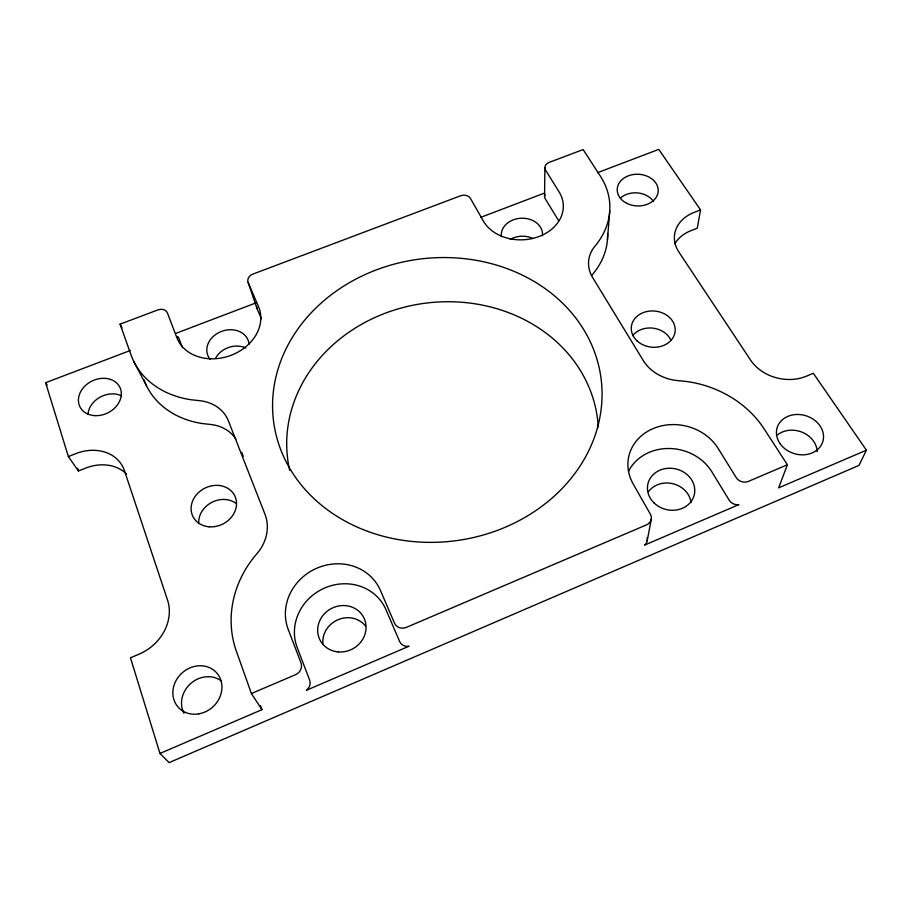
<?xml version="1.0" encoding="UTF-8"?>
<svg xmlns="http://www.w3.org/2000/svg" width="912" height="912" viewBox="0 0 912 912"><rect width="100%" height="100%" fill="white"/><g stroke="black" fill="none" stroke-linecap="round" stroke-linejoin="round"><path stroke-width="1.37" d="M544.589 196.696L544.863 167.933M607.472 239.468L609.729 211.299M597.668 172.63L658.76 149.386L700.541 209.908L697.27 228.194L690.851 230.702A37.244 29.423 6.7 0 0 674.846 243.789M647.201 540.816L651.271 519.293M261.345 318.721L257.07 308.735L248.144 282.469A7.775 6.179 -15.9 0 1 252.943 274.067L460.606 195.772A7.535 5.905 -5.3 0 1 470.489 198.474L483.303 220.955A41.827 32.866 -2.5 0 0 539.083 236.504A41.827 32.866 -2.5 0 0 559.17 192.044L545.57 170.111A7.478 5.757 -1.4 0 1 549.115 162.404L583.133 149.579L600.449 176.312A88.054 69.221 -2.5 0 1 595.376 245.659L593.552 247.984A39.547 31.726 3.2 0 0 592.629 277.544L643.234 360.457A41.735 34.474 7.7 0 0 677.935 380.623L686.519 381.478A102.098 88.646 12.2 0 1 764.188 428.971L787.398 464.744L778.654 487.84L866.4 450.175L813.322 373.282L806.299 376.211A40.675 32.832 12.6 0 1 750.565 360.08L678.893 252.077A38.019 29.777 6.5 0 1 693.998 212.462L700.541 209.908M866.4 450.175L859.001 465.394L169.142 762.614L159.965 753.449L130.45 657.769L138.727 654.314A44.574 38.122 -37 0 0 167.534 600.062L124.477 470.74A41.69 34.086 -30.2 0 0 75.992 453.583L68.377 456.547L45.6 382.721L130.496 350.413M591.763 275.481L593.518 273.201A85.363 68.058 -2.4 0 0 607.574 233.472M159.965 753.449L261.949 709.673L260.536 705.694M248.144 282.469L258.518 306.626A43.708 35.101 -18.7 0 1 231.124 355.281A43.708 35.101 -18.7 0 1 176.882 337.748L167.432 312.964A7.934 6.259 -20.7 0 0 157.81 309.932L120.099 324.148L131.134 355.178A92.066 73.986 -18.7 0 0 191.178 399.764L199.135 400.619A42.248 35.203 -24.2 0 1 228.467 421.059L265.027 514.368A44.004 38.224 -27.8 0 1 267.341 527.752L267.102 531.251A44.004 38.224 -27.8 0 1 258.769 551.418L256.329 554.393A105.496 97.196 -27.3 0 0 236.368 651.214L251.416 693.53L295.477 674.72A9.405 8.653 -36.7 0 0 300.994 662.887L288.203 629.383A50.092 46.136 -27.1 0 1 317.33 567.994A50.092 46.136 -27.1 0 1 380.486 590.531L394.474 623.09A9.12 8.573 -20 0 0 406.296 627.41L646.608 524.833A8.96 7.991 12.5 0 0 650.37 514.151L633.247 484.101A48.461 42.055 12.1 0 1 653.254 428.526A48.461 42.055 12.1 0 1 718.109 448.373L736.235 477.603A8.972 7.672 16.3 0 0 748.376 481.399L787.398 464.744M68.377 456.547L78.398 470.968L85.831 468.05A40.778 33.584 -30.6 0 1 126.483 473.955M175.503 333.507L255.998 302.875M480.658 217.375L544.475 193.093M45.6 382.721L47.162 385.103M251.416 693.53L261.949 709.673M558.463 220.442L545.285 198.839A7.262 5.666 -1.2 0 1 545 194.507M133.676 361.255L146.524 385.787M120.099 324.148L122.048 327.932M241.726 452.363L243.287 456.331M182.389 347.472L178.969 338.523A7.684 6.145 -21.1 0 0 177.578 336.539M77.554 468.266L78.398 470.968M183.95 713.264A25.183 22.458 -42.8 0 1 191.018 683.236A25.183 22.458 -42.8 0 1 221.491 681.104M88.008 414.196A21.763 17.533 -26.1 0 1 100.195 397.096A21.763 17.533 -26.1 0 1 121.57 395.876M215.836 357.732A21.101 17.305 -19.3 0 1 245.841 347.974M510.298 239.446A20.235 16.268 -2.3 0 1 532.608 238.374M322.882 643.975A24.02 22.39 -29.6 0 1 338.01 619.715A24.02 22.39 -29.6 0 1 365.45 625.906M648.5 491.636A23.279 20.52 13.6 0 1 673.295 483.827A23.279 20.52 13.6 0 1 691.068 502.649M632.666 335.639A21.546 17.887 6.2 0 1 653.003 328.149A21.546 17.887 6.2 0 1 670.89 340.233M198.713 523.157A22.834 19.745 -27.2 0 1 211.379 502.58A22.834 19.745 -27.2 0 1 235.695 503.116M620.411 198.075A20.098 15.686 2.6 0 1 653.494 201.506M777.662 434.762A23.347 19.505 17.3 0 1 802.571 432.391A23.347 19.505 17.3 0 1 817.141 451.6M289.708 470.432A156.214 136.766 -7.7 0 1 423.293 303.468A156.214 136.766 -7.7 0 1 598.272 426.987M647.121 537.761A8.641 7.775 13.6 0 1 644.545 545.114L738.88 504.621A8.664 7.478 17.3 0 1 729.258 500.312L711.85 471.789A46.786 40.994 13 0 0 668.849 448.499A46.786 40.994 13 0 0 628.528 471.31M235.934 439.151A40.846 34.428 -24.8 0 0 210.136 424.411L202.418 423.567A89.148 72.572 -19 0 1 144.028 379.837M257.07 308.735A7.535 6.065 -16.2 0 1 256.682 306.398M210.148 359.294A21.546 17.533 -19 0 1 221.331 331.478A21.546 17.533 -19 0 1 249.044 344.314M501.349 236.596A20.645 16.45 -2.4 0 1 521.71 218.207A20.645 16.45 -2.4 0 1 542.446 235.684M408.804 646.312L306.386 690.281A9.063 8.39 -38.6 0 0 309.613 679.999L297.175 647.474A48.313 44.825 -28.6 0 1 325.071 587.83A48.313 44.825 -28.6 0 1 386.05 609.82L399.616 641.467A8.789 8.333 -21.3 0 0 408.804 646.312M637.226 341.031A22.013 18.126 5.9 0 0 674.276 335.057A22.013 18.126 5.9 0 0 648.215 311.277A22.013 18.126 5.9 0 0 637.226 341.031M626.818 203.342A20.509 15.857 2.5 0 0 658.202 191.03A20.509 15.857 2.5 0 0 628.129 175.913A20.509 15.857 2.5 0 0 626.818 203.342M779.863 443.335A23.872 19.825 16.8 0 0 820.663 446.093A23.872 19.825 16.8 0 0 799.414 414.527A23.872 19.825 16.8 0 0 779.863 443.335M367.924 531.434A165.14 141.964 -7.7 0 0 601.418 381.626A165.14 141.964 -7.7 0 0 342.616 286.813A165.14 141.964 -7.7 0 0 367.924 531.434M653.984 502.865A23.815 20.862 13 0 0 693.827 496.333A23.815 20.862 13 0 0 665.521 468.574A23.815 20.862 13 0 0 653.984 502.865M338.204 651.909A24.59 22.811 -28.5 0 0 364.412 618.986A24.59 22.811 -28.5 0 0 322.985 615.406A24.59 22.811 -28.5 0 0 338.204 651.909M209.201 526.805A23.347 20.064 -26.7 0 0 235.376 497.234A23.347 20.064 -26.7 0 0 196.832 494.293A23.347 20.064 -26.7 0 0 209.201 526.805M94.552 415.621A22.241 17.773 -25.7 0 0 120.532 388.877A22.241 17.773 -25.7 0 0 84.508 386.449A22.241 17.773 -25.7 0 0 94.552 415.621M198.656 713.879A25.787 22.914 -41.9 0 0 218.002 674.527A25.787 22.914 -41.9 0 0 175.537 681.56A25.787 22.914 -41.9 0 0 198.656 713.879"/></g></svg>
